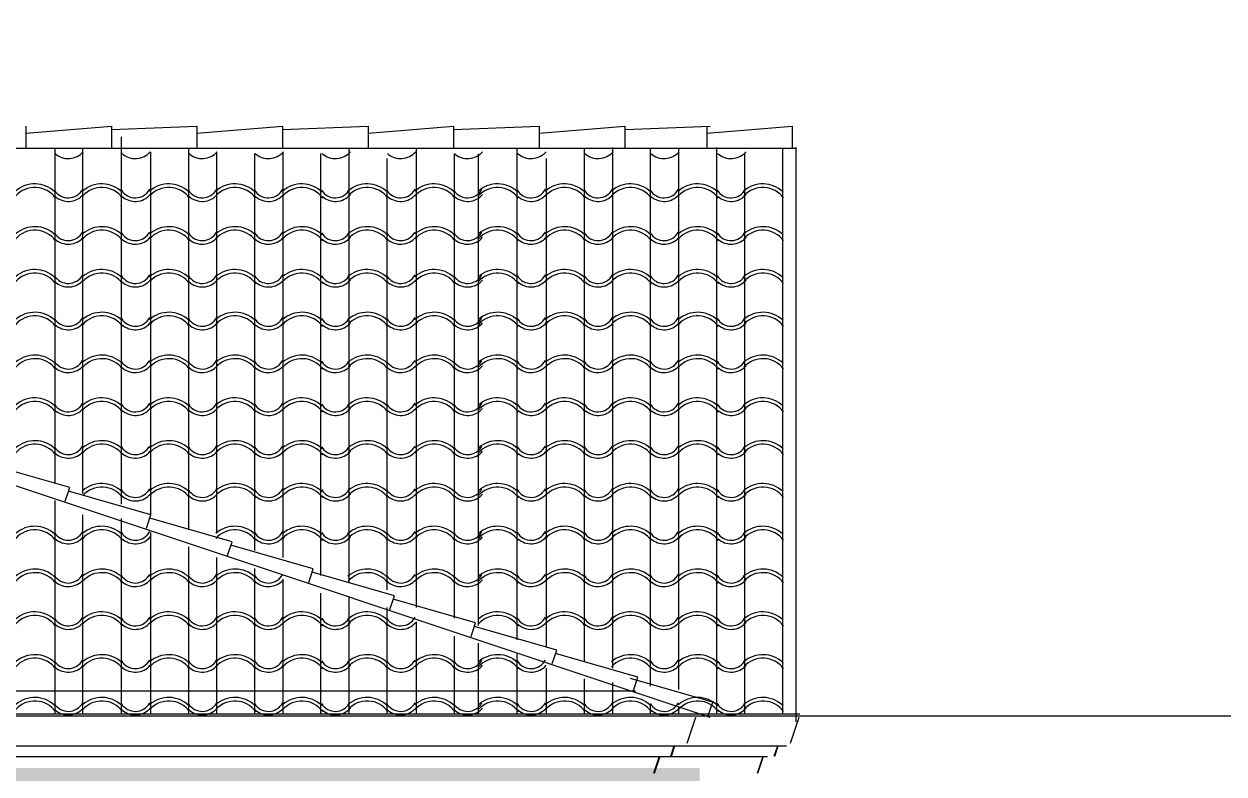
# Model space of a CAD drawing. Extents: x -92740 to -63661, y -15771 to -4391.
# Drawn here: x -83826.7 to -83647.5, y -13516 to -13404 of the extents above; entities that cross this region are included whole.
import ezdxf

# ---------------------------------------------------------------- set-up
doc = ezdxf.new("R2010")
doc.units = 0
doc.header["$MEASUREMENT"] = 0
for name, color, linetype in [('ELEVATIONS', 7, 'Continuous'), ('ROOFTILE', 7, 'Continuous'), ('STUCCO', 4, 'Continuous')]:
    doc.layers.add(name, color=color, linetype=linetype)

msp = doc.modelspace()

# ---------------------------------------------------------------- hatches: boundary and pattern name
at = {"layer": 'STUCCO', "linetype": 'Continuous', "ltscale": 12.78}
h = msp.add_hatch(dxfattribs=at)
h.set_pattern_fill('cement', color=9, scale=1.5625, style=0, pattern_type=2)
h.set_pattern_definition([(20, (0, 0), (-2.1376259, 5.8730789), [-6.09375015, 0.15625]), (55, (0, 0), (-5.11970028, 3.58485273), [-6.09375015, 0.15625]), (80, (0, 0), (-6.15504846, 1.0853011), [-6.09375015, 0.15625])])
h.paths.add_polyline_path([(-84074.03, -13517.79), (-84074.03, -13624.82), (-84002.68, -13589.88), (-83882.33, -13589.88), (-83882.33, -13577.43), (-83885.53, -13577.43), (-83885.53, -13575.3), (-83885.53, -13565.72), (-83812.57, -13565.72), (-83812.57, -13575.3), (-83814.17, -13575.3), (-83814.17, -13577.96), (-83816.3, -13577.96), (-83816.3, -13590.74), (-83725.78, -13590.74), (-83725.78, -13515.13), (-83906.29, -13515.13), (-83906.29, -13480.52), (-83906.29, -13469.87), (-83992.03, -13469.87), (-83992.03, -13515.13)], flags=0)

# ---------------------------------------------------------------- linework, layer by layer
at = {"layer": 'ELEVATIONS', "color": 1, "linetype": 'Continuous', "ltscale": 12.78}
for p, q in [((-83724.2, -13507.6), (-84034.9, -13404.04)), ((-83826.42, -13420.34), (-83813.64, -13419.28)), ((-83826.42, -13419.28), (-83826.42, -13422.47)), ((-83813.64, -13419.28), (-83813.64, -13422.47)), ((-83813.64, -13419.81), (-83800.86, -13419.28)), ((-83800.86, -13420.34), (-83788.08, -13419.28)), ((-83800.86, -13419.28), (-83800.86, -13422.47)), ((-83788.08, -13419.28), (-83788.08, -13422.47)), ((-83788.08, -13419.81), (-83775.3, -13419.28)), ((-83775.3, -13420.34), (-83762.52, -13419.28)), ((-83775.3, -13419.28), (-83775.3, -13422.47)), ((-83762.52, -13419.28), (-83762.52, -13422.47)), ((-83762.52, -13419.81), (-83749.74, -13419.28)), ((-83749.74, -13420.34), (-83736.96, -13419.28)), ((-83749.74, -13419.28), (-83749.74, -13422.47)), ((-83736.96, -13419.28), (-83736.96, -13422.47)), ((-83736.96, -13419.81), (-83724.18, -13419.28)), ((-83724.71, -13420.34), (-83711.93, -13419.28)), ((-83724.71, -13419.28), (-83724.71, -13422.47)), ((-83711.93, -13419.28), (-83711.93, -13422.47)), ((-83974.45, -13422.55), (-83711.4, -13422.55)), ((-83711.4, -13422.44), (-83711.4, -13508.21)), ((-83819.85, -13473.26), (-83832.15, -13469.73)), ((-83820.53, -13475.28), (-83819.85, -13473.26)), ((-83807.73, -13477.3), (-83820.02, -13473.77)), ((-83808.4, -13479.33), (-83807.73, -13477.3)), ((-83795.61, -13481.35), (-83807.9, -13477.81)), ((-83796.28, -13483.37), (-83795.61, -13481.35)), ((-83783.48, -13485.39), (-83795.77, -13481.85)), ((-83784.15, -13487.41), (-83783.48, -13485.39)), ((-83771.36, -13489.43), (-83783.65, -13485.89)), ((-83772.03, -13491.45), (-83771.36, -13489.43)), ((-83759.23, -13493.47), (-83771.53, -13489.93)), ((-83759.91, -13495.49), (-83759.23, -13493.47)), ((-83747.11, -13497.51), (-83759.4, -13493.98)), ((-83747.78, -13499.53), (-83747.11, -13497.51)), ((-83734.98, -13501.55), (-83747.28, -13498.02)), ((-83723.8, -13505.28), (-83736.09, -13501.74)), ((-83735.66, -13503.57), (-83734.98, -13501.55)), ((-83724.48, -13507.3), (-83723.8, -13505.28)), ((-83710.81, -13507.09), (-83906.62, -13507.09)), ((-83726.4, -13507.6), (-83727.69, -13511.45)), ((-83710.96, -13507.6), (-83712.25, -13511.45)), ((-83712.78, -13511.88), (-83906.62, -13511.88)), ((-83729.61, -13511.88), (-83730.11, -13513.4)), ((-83729.54, -13511.88), (-83730.04, -13513.4)), ((-83714.16, -13511.88), (-83714.67, -13513.4)), ((-83714.09, -13511.88), (-83714.6, -13513.4)), ((-83906.62, -13513.4), (-83715.66, -13513.4)), ((-83731.8, -13513.4), (-83732.64, -13515.92)), ((-83731.73, -13513.4), (-83732.57, -13515.92)), ((-83716.35, -13513.4), (-83717.2, -13515.92)), ((-83716.28, -13513.4), (-83717.13, -13515.92))]:
    msp.add_line(p, q, dxfattribs=at)
at = {"layer": 'ELEVATIONS', "color": 2, "linetype": 'Continuous', "ltscale": 12.78}
for p, q in [((-84497.15, -13503.61), (-83735.36, -13503.61)), ((-83988.27, -13507.34), (-83604.37, -13507.34))]:
    msp.add_line(p, q, dxfattribs=at)
at = {"layer": 'ROOFTILE', "color": 7, "linetype": 'Continuous', "ltscale": 12.78}
for p, q in [((-83812.14, -13475.72), (-83812.14, -13420.88)), ((-83822.03, -13472.53), (-83822.03, -13422.55)), ((-83817.9, -13474.13), (-83817.9, -13422.55)), ((-83807.74, -13477.32), (-83807.74, -13423.11)), ((-83802.08, -13479.45), (-83802.08, -13422.55)), ((-83797.86, -13479.98), (-83797.86, -13423.11)), ((-83792.2, -13482.65), (-83792.2, -13423.38)), ((-83787.99, -13483.71), (-83787.99, -13423.11)), ((-83782.33, -13486.37), (-83782.33, -13423.38)), ((-83778.11, -13487.44), (-83778.11, -13422.55)), ((-83772.45, -13488.5), (-83772.45, -13424.13)), ((-83768.05, -13491.17), (-83768.05, -13422.55)), ((-83762.39, -13492.76), (-83762.39, -13423.4)), ((-83758.79, -13493.83), (-83758.79, -13423.4)), ((-83753.04, -13495.96), (-83753.04, -13422.55)), ((-83748.63, -13497.02), (-83748.63, -13424.13)), ((-83742.97, -13499.15), (-83742.97, -13422.55)), ((-83738.76, -13500.22), (-83738.76, -13422.47)), ((-83733.1, -13502.88), (-83733.1, -13422.55)), ((-83728.88, -13503.41), (-83728.88, -13422.55)), ((-83723.22, -13507.14), (-83723.22, -13422.47)), ((-83719.01, -13507.14), (-83719.01, -13423.29)), ((-83713.34, -13507.14), (-83713.34, -13422.55)), ((-83822.03, -13507.14), (-83822.03, -13475.19)), ((-83817.9, -13507.14), (-83817.9, -13477.32)), ((-83812.14, -13507.14), (-83812.14, -13477.85)), ((-83807.74, -13507.14), (-83807.74, -13479.98)), ((-83802.08, -13507.14), (-83802.08, -13482.11)), ((-83797.86, -13507.14), (-83797.86, -13483.71)), ((-83792.2, -13507.14), (-83792.2, -13485.31)), ((-83787.99, -13507.14), (-83787.99, -13486.91)), ((-83782.33, -13507.14), (-83782.33, -13489.04)), ((-83778.11, -13507.14), (-83778.11, -13489.57)), ((-83772.45, -13507.14), (-83772.45, -13491.17)), ((-83768.05, -13507.14), (-83768.05, -13493.3)), ((-83762.39, -13507.14), (-83762.39, -13495.43)), ((-83758.79, -13507.14), (-83758.79, -13496.49)), ((-83753.04, -13507.14), (-83753.04, -13498.09)), ((-83748.63, -13507.14), (-83748.63, -13500.22)), ((-83742.97, -13507.14), (-83742.97, -13501.82)), ((-83738.76, -13507.14), (-83738.76, -13502.35)), ((-83733.1, -13507.14), (-83733.1, -13505.54)), ((-83728.88, -13507.14), (-83728.88, -13506.08))]:
    msp.add_line(p, q, dxfattribs=at)
for centre, radius, start, end in [((-83820.07, -13421.16), 2.97, 228.3381, 319.0707), ((-83810.06, -13421.16), 2.97, 228.3381, 319.0707), ((-83800.06, -13421.16), 2.97, 228.3381, 319.0707), ((-83790.18, -13421.16), 2.97, 228.3381, 319.0707), ((-83780.18, -13421.16), 2.97, 228.3381, 319.0707), ((-83770.43, -13421.16), 2.97, 228.3381, 319.0707), ((-83760.43, -13421.16), 2.97, 228.3381, 319.0707), ((-83750.95, -13421.16), 2.97, 228.3381, 319.0707), ((-83740.95, -13421.16), 2.97, 228.3381, 319.0707), ((-83731.08, -13421.16), 2.97, 228.3381, 319.0707), ((-83721.08, -13421.16), 2.97, 228.3381, 319.0707), ((-83825.07, -13432.28), 4.37, 46.5154, 131.1465), ((-83825.07, -13432.28), 3.84, 36.0644, 138.0128), ((-83820.07, -13427.55), 2.44, 211.6504, 331.6052), ((-83820.07, -13427.55), 2.97, 228.3381, 319.0707), ((-83815.06, -13432.28), 4.37, 46.5154, 131.1465), ((-83815.06, -13432.28), 3.84, 36.0644, 138.0128), ((-83810.06, -13427.55), 2.44, 211.6504, 331.6052), ((-83810.06, -13427.55), 2.97, 228.3381, 319.0707), ((-83805.06, -13432.28), 4.37, 46.5154, 131.1465), ((-83805.06, -13432.28), 3.84, 36.0644, 138.0128), ((-83800.06, -13427.55), 2.44, 211.6504, 331.6052), ((-83800.06, -13427.55), 2.97, 228.3381, 319.0707), ((-83795.18, -13432.28), 4.37, 46.5154, 131.1465), ((-83795.18, -13432.28), 3.84, 36.0644, 138.0128), ((-83790.18, -13427.55), 2.44, 211.6504, 331.6052), ((-83790.18, -13427.55), 2.97, 228.3381, 319.0707), ((-83785.18, -13432.28), 4.37, 46.5154, 131.1465), ((-83785.18, -13432.28), 3.84, 36.0644, 138.0128), ((-83780.18, -13427.55), 2.44, 211.6504, 331.6052), ((-83780.18, -13427.55), 2.97, 228.3381, 319.0707), ((-83775.43, -13432.28), 4.37, 46.5154, 131.1465), ((-83775.43, -13432.28), 3.84, 36.0644, 138.0128), ((-83770.43, -13427.55), 2.44, 211.6504, 331.6052), ((-83770.43, -13427.55), 2.97, 228.3381, 319.0707), ((-83765.43, -13432.28), 4.37, 46.5154, 131.1465), ((-83765.43, -13432.28), 3.84, 36.0644, 138.0128), ((-83760.43, -13427.55), 2.44, 211.6504, 331.6052), ((-83760.43, -13427.55), 2.97, 228.3381, 319.0707), ((-83755.95, -13432.28), 4.37, 46.5154, 131.1465), ((-83755.95, -13432.28), 3.84, 36.0644, 138.0128), ((-83750.95, -13427.55), 2.44, 211.6504, 331.6052), ((-83750.95, -13427.55), 2.97, 228.3381, 319.0707), ((-83745.95, -13432.28), 4.37, 46.5154, 131.1465), ((-83745.95, -13432.28), 3.84, 36.0644, 138.0128), ((-83740.95, -13427.55), 2.44, 211.6504, 331.6052), ((-83740.95, -13427.55), 2.97, 228.3381, 319.0707), ((-83736.08, -13432.28), 4.37, 46.5154, 131.1465), ((-83736.08, -13432.28), 3.84, 36.0644, 138.0128), ((-83731.08, -13427.55), 2.44, 211.6504, 331.6052), ((-83731.08, -13427.55), 2.97, 228.3381, 319.0707), ((-83726.08, -13432.28), 4.37, 46.5154, 131.1465), ((-83726.08, -13432.28), 3.84, 36.0644, 138.0128), ((-83721.08, -13427.55), 2.44, 211.6504, 331.6052), ((-83721.08, -13427.55), 2.97, 228.3381, 319.0707), ((-83716.33, -13432.28), 4.37, 46.5154, 131.1465), ((-83716.33, -13432.28), 3.84, 36.0644, 138.0128), ((-83825.07, -13438.67), 4.37, 46.5154, 131.1465), ((-83825.07, -13438.67), 3.84, 36.0644, 138.0128), ((-83815.06, -13438.67), 4.37, 46.5154, 131.1465), ((-83815.06, -13438.67), 3.84, 36.0644, 138.0128), ((-83805.06, -13438.67), 4.37, 46.5154, 131.1465), ((-83805.06, -13438.67), 3.84, 36.0644, 138.0128), ((-83795.18, -13438.67), 4.37, 46.5154, 131.1465), ((-83795.18, -13438.67), 3.84, 36.0644, 138.0128), ((-83785.18, -13438.67), 4.37, 46.5154, 131.1465), ((-83785.18, -13438.67), 3.84, 36.0644, 138.0128), ((-83775.43, -13438.67), 4.37, 46.5154, 131.1465), ((-83775.43, -13438.67), 3.84, 36.0644, 138.0128), ((-83765.43, -13438.67), 4.37, 46.5154, 131.1465), ((-83765.43, -13438.67), 3.84, 36.0644, 138.0128), ((-83755.95, -13438.67), 4.37, 46.5154, 131.1465), ((-83755.95, -13438.67), 3.84, 36.0644, 138.0128), ((-83745.95, -13438.67), 4.37, 46.5154, 131.1465), ((-83745.95, -13438.67), 3.84, 36.0644, 138.0128), ((-83736.08, -13438.67), 4.37, 46.5154, 131.1465), ((-83736.08, -13438.67), 3.84, 36.0644, 138.0128), ((-83726.08, -13438.67), 4.37, 46.5154, 131.1465), ((-83726.08, -13438.67), 3.84, 36.0644, 138.0128), ((-83716.33, -13438.67), 4.37, 46.5154, 131.1465), ((-83716.33, -13438.67), 3.84, 36.0644, 138.0128), ((-83820.07, -13433.94), 2.44, 211.6504, 331.6052), ((-83820.07, -13433.94), 2.97, 228.3381, 319.0707), ((-83810.06, -13433.94), 2.44, 211.6504, 331.6052), ((-83810.06, -13433.94), 2.97, 228.3381, 319.0707), ((-83800.06, -13433.94), 2.44, 211.6504, 331.6052), ((-83800.06, -13433.94), 2.97, 228.3381, 319.0707), ((-83790.18, -13433.94), 2.44, 211.6504, 331.6052), ((-83790.18, -13433.94), 2.97, 228.3381, 319.0707), ((-83780.18, -13433.94), 2.44, 211.6504, 331.6052), ((-83780.18, -13433.94), 2.97, 228.3381, 319.0707), ((-83770.43, -13433.94), 2.44, 211.6504, 331.6052), ((-83770.43, -13433.94), 2.97, 228.3381, 319.0707), ((-83760.43, -13433.94), 2.44, 211.6504, 331.6052), ((-83760.43, -13433.94), 2.97, 228.3381, 319.0707), ((-83750.95, -13433.94), 2.44, 211.6504, 331.6052), ((-83750.95, -13433.94), 2.97, 228.3381, 319.0707), ((-83740.95, -13433.94), 2.44, 211.6504, 331.6052), ((-83740.95, -13433.94), 2.97, 228.3381, 319.0707), ((-83731.08, -13433.94), 2.44, 211.6504, 331.6052), ((-83731.08, -13433.94), 2.97, 228.3381, 319.0707), ((-83721.08, -13433.94), 2.44, 211.6504, 331.6052), ((-83721.08, -13433.94), 2.97, 228.3381, 319.0707), ((-83825.07, -13445.06), 4.37, 46.5154, 131.1465), ((-83825.07, -13445.06), 3.84, 36.0644, 138.0128), ((-83820.07, -13440.33), 2.44, 211.6504, 331.6052), ((-83815.06, -13445.06), 4.37, 46.5154, 131.1465), ((-83815.06, -13445.06), 3.84, 36.0644, 138.0128), ((-83810.06, -13440.33), 2.44, 211.6504, 331.6052), ((-83805.06, -13445.06), 4.37, 46.5154, 131.1465), ((-83805.06, -13445.06), 3.84, 36.0644, 138.0128), ((-83800.06, -13440.33), 2.44, 211.6504, 331.6052), ((-83795.18, -13445.06), 4.37, 46.5154, 131.1465), ((-83795.18, -13445.06), 3.84, 36.0644, 138.0128), ((-83790.18, -13440.33), 2.44, 211.6504, 331.6052), ((-83785.18, -13445.06), 4.37, 46.5154, 131.1465), ((-83785.18, -13445.06), 3.84, 36.0644, 138.0128), ((-83780.18, -13440.33), 2.44, 211.6504, 331.6052), ((-83775.43, -13445.06), 4.37, 46.5154, 131.1465), ((-83775.43, -13445.06), 3.84, 36.0644, 138.0128), ((-83770.43, -13440.33), 2.44, 211.6504, 331.6052), ((-83765.43, -13445.06), 4.37, 46.5154, 131.1465), ((-83765.43, -13445.06), 3.84, 36.0644, 138.0128), ((-83760.43, -13440.33), 2.44, 211.6504, 331.6052), ((-83755.95, -13445.06), 4.37, 46.5154, 131.1465), ((-83755.95, -13445.06), 3.84, 36.0644, 138.0128), ((-83750.95, -13440.33), 2.44, 211.6504, 331.6052), ((-83745.95, -13445.06), 4.37, 46.5154, 131.1465), ((-83745.95, -13445.06), 3.84, 36.0644, 138.0128), ((-83740.95, -13440.33), 2.44, 211.6504, 331.6052), ((-83736.08, -13445.06), 4.37, 46.5154, 131.1465), ((-83736.08, -13445.06), 3.84, 36.0644, 138.0128), ((-83731.08, -13440.33), 2.44, 211.6504, 331.6052), ((-83726.08, -13445.06), 4.37, 46.5154, 131.1465), ((-83726.08, -13445.06), 3.84, 36.0644, 138.0128), ((-83721.08, -13440.33), 2.44, 211.6504, 331.6052), ((-83716.33, -13445.06), 4.37, 46.5154, 131.1465), ((-83716.33, -13445.06), 3.84, 36.0644, 138.0128), ((-83820.07, -13440.33), 2.97, 228.3381, 319.0707), ((-83810.06, -13440.33), 2.97, 228.3381, 319.0707), ((-83800.06, -13440.33), 2.97, 228.3381, 319.0707), ((-83790.18, -13440.33), 2.97, 228.3381, 319.0707), ((-83780.18, -13440.33), 2.97, 228.3381, 319.0707), ((-83770.43, -13440.33), 2.97, 228.3381, 319.0707), ((-83760.43, -13440.33), 2.97, 228.3381, 319.0707), ((-83750.95, -13440.33), 2.97, 228.3381, 319.0707), ((-83740.95, -13440.33), 2.97, 228.3381, 319.0707), ((-83731.08, -13440.33), 2.97, 228.3381, 319.0707), ((-83721.08, -13440.33), 2.97, 228.3381, 319.0707), ((-83825.07, -13451.45), 4.37, 46.5154, 131.1465), ((-83815.06, -13451.45), 4.37, 46.5154, 131.1465), ((-83805.06, -13451.45), 4.37, 46.5154, 131.1465), ((-83795.18, -13451.45), 4.37, 46.5154, 131.1465), ((-83785.18, -13451.45), 4.37, 46.5154, 131.1465), ((-83775.43, -13451.45), 4.37, 46.5154, 131.1465), ((-83765.43, -13451.45), 4.37, 46.5154, 131.1465), ((-83755.95, -13451.45), 4.37, 46.5154, 131.1465), ((-83745.95, -13451.45), 4.37, 46.5154, 131.1465), ((-83736.08, -13451.45), 4.37, 46.5154, 131.1465), ((-83726.08, -13451.45), 4.37, 46.5154, 131.1465), ((-83716.33, -13451.45), 4.37, 46.5154, 131.1465), ((-83825.07, -13451.45), 3.84, 36.0644, 138.0128), ((-83820.07, -13446.72), 2.44, 211.6504, 331.6052), ((-83820.07, -13446.72), 2.97, 228.3381, 319.0707), ((-83815.06, -13451.45), 3.84, 36.0644, 138.0128), ((-83810.06, -13446.72), 2.44, 211.6504, 331.6052), ((-83810.06, -13446.72), 2.97, 228.3381, 319.0707), ((-83805.06, -13451.45), 3.84, 36.0644, 138.0128), ((-83800.06, -13446.72), 2.44, 211.6504, 331.6052), ((-83800.06, -13446.72), 2.97, 228.3381, 319.0707), ((-83795.18, -13451.45), 3.84, 36.0644, 138.0128), ((-83790.18, -13446.72), 2.44, 211.6504, 331.6052), ((-83790.18, -13446.72), 2.97, 228.3381, 319.0707), ((-83785.18, -13451.45), 3.84, 36.0644, 138.0128), ((-83780.18, -13446.72), 2.44, 211.6504, 331.6052), ((-83780.18, -13446.72), 2.97, 228.3381, 319.0707), ((-83775.43, -13451.45), 3.84, 36.0644, 138.0128), ((-83770.43, -13446.72), 2.44, 211.6504, 331.6052), ((-83770.43, -13446.72), 2.97, 228.3381, 319.0707), ((-83765.43, -13451.45), 3.84, 36.0644, 138.0128), ((-83760.43, -13446.72), 2.44, 211.6504, 331.6052), ((-83760.43, -13446.72), 2.97, 228.3381, 319.0707), ((-83755.95, -13451.45), 3.84, 36.0644, 138.0128), ((-83750.95, -13446.72), 2.44, 211.6504, 331.6052), ((-83750.95, -13446.72), 2.97, 228.3381, 319.0707), ((-83745.95, -13451.45), 3.84, 36.0644, 138.0128), ((-83740.95, -13446.72), 2.44, 211.6504, 331.6052), ((-83740.95, -13446.72), 2.97, 228.3381, 319.0707), ((-83736.08, -13451.45), 3.84, 36.0644, 138.0128), ((-83731.08, -13446.72), 2.44, 211.6504, 331.6052), ((-83731.08, -13446.72), 2.97, 228.3381, 319.0707), ((-83726.08, -13451.45), 3.84, 36.0644, 138.0128), ((-83721.08, -13446.72), 2.44, 211.6504, 331.6052), ((-83721.08, -13446.72), 2.97, 228.3381, 319.0707), ((-83716.33, -13451.45), 3.84, 36.0644, 138.0128), ((-83825.07, -13457.84), 4.37, 46.5154, 131.1465), ((-83825.07, -13457.84), 3.84, 36.0644, 138.0128), ((-83820.07, -13453.11), 2.44, 211.6504, 331.6052), ((-83815.06, -13457.84), 4.37, 46.5154, 131.1465), ((-83815.06, -13457.84), 3.84, 36.0644, 138.0128), ((-83810.06, -13453.11), 2.44, 211.6504, 331.6052), ((-83805.06, -13457.84), 4.37, 46.5154, 131.1465), ((-83805.06, -13457.84), 3.84, 36.0644, 138.0128), ((-83800.06, -13453.11), 2.44, 211.6504, 331.6052), ((-83795.18, -13457.84), 4.37, 46.5154, 131.1465), ((-83795.18, -13457.84), 3.84, 36.0644, 138.0128), ((-83790.18, -13453.11), 2.44, 211.6504, 331.6052), ((-83785.18, -13457.84), 4.37, 46.5154, 131.1465), ((-83785.18, -13457.84), 3.84, 36.0644, 138.0128), ((-83780.18, -13453.11), 2.44, 211.6504, 331.6052), ((-83775.43, -13457.84), 4.37, 46.5154, 131.1465), ((-83775.43, -13457.84), 3.84, 36.0644, 138.0128), ((-83770.43, -13453.11), 2.44, 211.6504, 331.6052), ((-83765.43, -13457.84), 4.37, 46.5154, 131.1465), ((-83765.43, -13457.84), 3.84, 36.0644, 138.0128), ((-83760.43, -13453.11), 2.44, 211.6504, 331.6052), ((-83755.95, -13457.84), 4.37, 46.5154, 131.1465), ((-83755.95, -13457.84), 3.84, 36.0644, 138.0128), ((-83750.95, -13453.11), 2.44, 211.6504, 331.6052), ((-83745.95, -13457.84), 4.37, 46.5154, 131.1465), ((-83745.95, -13457.84), 3.84, 36.0644, 138.0128), ((-83740.95, -13453.11), 2.44, 211.6504, 331.6052), ((-83736.08, -13457.84), 4.37, 46.5154, 131.1465), ((-83736.08, -13457.84), 3.84, 36.0644, 138.0128), ((-83731.08, -13453.11), 2.44, 211.6504, 331.6052), ((-83726.08, -13457.84), 4.37, 46.5154, 131.1465), ((-83726.08, -13457.84), 3.84, 36.0644, 138.0128), ((-83721.08, -13453.11), 2.44, 211.6504, 331.6052), ((-83716.33, -13457.84), 4.37, 46.5154, 131.1465), ((-83716.33, -13457.84), 3.84, 36.0644, 138.0128), ((-83820.07, -13453.11), 2.97, 228.3381, 319.0707), ((-83810.06, -13453.11), 2.97, 228.3381, 319.0707), ((-83800.06, -13453.11), 2.97, 228.3381, 319.0707), ((-83790.18, -13453.11), 2.97, 228.3381, 319.0707), ((-83780.18, -13453.11), 2.97, 228.3381, 319.0707), ((-83770.43, -13453.11), 2.97, 228.3381, 319.0707), ((-83760.43, -13453.11), 2.97, 228.3381, 319.0707), ((-83750.95, -13453.11), 2.97, 228.3381, 319.0707), ((-83740.95, -13453.11), 2.97, 228.3381, 319.0707), ((-83731.08, -13453.11), 2.97, 228.3381, 319.0707), ((-83721.08, -13453.11), 2.97, 228.3381, 319.0707), ((-83825.07, -13464.23), 4.37, 46.5154, 131.1465), ((-83815.06, -13464.23), 4.37, 46.5154, 131.1465), ((-83805.06, -13464.23), 4.37, 46.5154, 131.1465), ((-83795.18, -13464.23), 4.37, 46.5154, 131.1465), ((-83785.18, -13464.23), 4.37, 46.5154, 131.1465), ((-83775.43, -13464.23), 4.37, 46.5154, 131.1465), ((-83765.43, -13464.23), 4.37, 46.5154, 131.1465), ((-83755.95, -13464.23), 4.37, 46.5154, 131.1465), ((-83745.95, -13464.23), 4.37, 46.5154, 131.1465), ((-83736.08, -13464.23), 4.37, 46.5154, 131.1465), ((-83726.08, -13464.23), 4.37, 46.5154, 131.1465), ((-83716.33, -13464.23), 4.37, 46.5154, 131.1465), ((-83825.07, -13464.23), 3.84, 36.0644, 138.0128), ((-83820.07, -13459.5), 2.44, 211.6504, 331.6052), ((-83820.07, -13459.5), 2.97, 228.3381, 319.0707), ((-83815.06, -13464.23), 3.84, 36.0644, 138.0128), ((-83810.06, -13459.5), 2.44, 211.6504, 331.6052), ((-83810.06, -13459.5), 2.97, 228.3381, 319.0707), ((-83805.06, -13464.23), 3.84, 36.0644, 138.0128), ((-83800.06, -13459.5), 2.44, 211.6504, 331.6052), ((-83800.06, -13459.5), 2.97, 228.3381, 319.0707), ((-83795.18, -13464.23), 3.84, 36.0644, 138.0128), ((-83790.18, -13459.5), 2.44, 211.6504, 331.6052), ((-83790.18, -13459.5), 2.97, 228.3381, 319.0707), ((-83785.18, -13464.23), 3.84, 36.0644, 138.0128), ((-83780.18, -13459.5), 2.44, 211.6504, 331.6052), ((-83780.18, -13459.5), 2.97, 228.3381, 319.0707), ((-83775.43, -13464.23), 3.84, 36.0644, 138.0128), ((-83770.43, -13459.5), 2.44, 211.6504, 331.6052), ((-83770.43, -13459.5), 2.97, 228.3381, 319.0707), ((-83765.43, -13464.23), 3.84, 36.0644, 138.0128), ((-83760.43, -13459.5), 2.44, 211.6504, 331.6052), ((-83760.43, -13459.5), 2.97, 228.3381, 319.0707), ((-83755.95, -13464.23), 3.84, 36.0644, 138.0128), ((-83750.95, -13459.5), 2.44, 211.6504, 331.6052), ((-83750.95, -13459.5), 2.97, 228.3381, 319.0707), ((-83745.95, -13464.23), 3.84, 36.0644, 138.0128), ((-83740.95, -13459.5), 2.44, 211.6504, 331.6052), ((-83740.95, -13459.5), 2.97, 228.3381, 319.0707), ((-83736.08, -13464.23), 3.84, 36.0644, 138.0128), ((-83731.08, -13459.5), 2.44, 211.6504, 331.6052), ((-83731.08, -13459.5), 2.97, 228.3381, 319.0707), ((-83726.08, -13464.23), 3.84, 36.0644, 138.0128), ((-83721.08, -13459.5), 2.44, 211.6504, 331.6052), ((-83721.08, -13459.5), 2.97, 228.3381, 319.0707), ((-83716.33, -13464.23), 3.84, 36.0644, 138.0128), ((-83825.07, -13470.62), 4.37, 46.5154, 131.1465), ((-83825.07, -13470.62), 3.84, 36.0644, 138.0128), ((-83820.07, -13465.89), 2.44, 211.6504, 331.6052), ((-83815.06, -13470.62), 4.37, 46.5154, 131.1465), ((-83815.06, -13470.62), 3.84, 36.0644, 138.0128), ((-83810.06, -13465.89), 2.44, 211.6504, 331.6052), ((-83805.06, -13470.62), 4.37, 46.5154, 131.1465), ((-83805.06, -13470.62), 3.84, 36.0644, 138.0128), ((-83800.06, -13465.89), 2.44, 211.6504, 331.6052), ((-83795.18, -13470.62), 4.37, 46.5154, 131.1465), ((-83795.18, -13470.62), 3.84, 36.0644, 138.0128), ((-83790.18, -13465.89), 2.44, 211.6504, 331.6052), ((-83785.18, -13470.62), 4.37, 46.5154, 131.1465), ((-83785.18, -13470.62), 3.84, 36.0644, 138.0128), ((-83780.18, -13465.89), 2.44, 211.6504, 331.6052), ((-83775.43, -13470.62), 4.37, 46.5154, 131.1465), ((-83775.43, -13470.62), 3.84, 36.0644, 138.0128), ((-83770.43, -13465.89), 2.44, 211.6504, 331.6052), ((-83765.43, -13470.62), 4.37, 46.5154, 131.1465), ((-83765.43, -13470.62), 3.84, 36.0644, 138.0128), ((-83760.43, -13465.89), 2.44, 211.6504, 331.6052), ((-83755.95, -13470.62), 4.37, 46.5154, 131.1465), ((-83755.95, -13470.62), 3.84, 36.0644, 138.0128), ((-83750.95, -13465.89), 2.44, 211.6504, 331.6052), ((-83745.95, -13470.62), 4.37, 46.5154, 131.1465), ((-83745.95, -13470.62), 3.84, 36.0644, 138.0128), ((-83740.95, -13465.89), 2.44, 211.6504, 331.6052), ((-83736.08, -13470.62), 4.37, 46.5154, 131.1465), ((-83736.08, -13470.62), 3.84, 36.0644, 138.0128), ((-83731.08, -13465.89), 2.44, 211.6504, 331.6052), ((-83726.08, -13470.62), 4.37, 46.5154, 131.1465), ((-83726.08, -13470.62), 3.84, 36.0644, 138.0128), ((-83721.08, -13465.89), 2.44, 211.6504, 331.6052), ((-83716.33, -13470.62), 4.37, 46.5154, 131.1465), ((-83716.33, -13470.62), 3.84, 36.0644, 138.0128), ((-83820.07, -13465.89), 2.97, 228.3381, 319.0707), ((-83810.06, -13465.89), 2.97, 228.3381, 319.0707), ((-83800.06, -13465.89), 2.97, 228.3381, 319.0707), ((-83790.18, -13465.89), 2.97, 228.3381, 319.0707), ((-83780.18, -13465.89), 2.97, 228.3381, 319.0707), ((-83770.43, -13465.89), 2.97, 228.3381, 319.0707), ((-83760.43, -13465.89), 2.97, 228.3381, 319.0707), ((-83750.95, -13465.89), 2.97, 228.3381, 319.0707), ((-83740.95, -13465.89), 2.97, 228.3381, 319.0707), ((-83731.08, -13465.89), 2.97, 228.3381, 319.0707), ((-83721.08, -13465.89), 2.97, 228.3381, 319.0707), ((-83815.06, -13477.01), 4.37, 46.5154, 131.1465), ((-83815.06, -13477.01), 3.84, 36.0644, 138.0128), ((-83810.06, -13472.28), 2.44, 211.6504, 331.6052), ((-83810.06, -13472.28), 2.97, 228.3381, 319.0707), ((-83805.06, -13477.01), 4.37, 46.5154, 131.1465), ((-83805.06, -13477.01), 3.84, 36.0644, 138.0128), ((-83800.06, -13472.28), 2.44, 211.6504, 331.6052), ((-83800.06, -13472.28), 2.97, 228.3381, 319.0707), ((-83795.18, -13477.01), 4.37, 46.5154, 131.1465), ((-83795.18, -13477.01), 3.84, 36.0644, 138.0128), ((-83790.18, -13472.28), 2.44, 211.6504, 331.6052), ((-83790.18, -13472.28), 2.97, 228.3381, 319.0707), ((-83785.18, -13477.01), 4.37, 46.5154, 131.1465), ((-83785.18, -13477.01), 3.84, 36.0644, 138.0128), ((-83780.18, -13472.28), 2.44, 211.6504, 331.6052), ((-83780.18, -13472.28), 2.97, 228.3381, 319.0707), ((-83775.43, -13477.01), 4.37, 46.5154, 131.1465), ((-83775.43, -13477.01), 3.84, 36.0644, 138.0128), ((-83770.43, -13472.28), 2.44, 211.6504, 331.6052), ((-83770.43, -13472.28), 2.97, 228.3381, 319.0707), ((-83765.43, -13477.01), 4.37, 46.5154, 131.1465), ((-83765.43, -13477.01), 3.84, 36.0644, 138.0128), ((-83760.43, -13472.28), 2.44, 211.6504, 331.6052), ((-83760.43, -13472.28), 2.97, 228.3381, 319.0707), ((-83755.95, -13477.01), 4.37, 46.5154, 131.1465), ((-83755.95, -13477.01), 3.84, 36.0644, 138.0128), ((-83750.95, -13472.28), 2.44, 211.6504, 331.6052), ((-83750.95, -13472.28), 2.97, 228.3381, 319.0707), ((-83745.95, -13477.01), 4.37, 46.5154, 131.1465), ((-83745.95, -13477.01), 3.84, 36.0644, 138.0128), ((-83740.95, -13472.28), 2.44, 211.6504, 331.6052), ((-83740.95, -13472.28), 2.97, 228.3381, 319.0707), ((-83736.08, -13477.01), 4.37, 46.5154, 131.1465), ((-83736.08, -13477.01), 3.84, 36.0644, 138.0128), ((-83731.08, -13472.28), 2.44, 211.6504, 331.6052), ((-83731.08, -13472.28), 2.97, 228.3381, 319.0707), ((-83726.08, -13477.01), 4.37, 46.5154, 131.1465), ((-83726.08, -13477.01), 3.84, 36.0644, 138.0128), ((-83721.08, -13472.28), 2.44, 211.6504, 331.6052), ((-83721.08, -13472.28), 2.97, 228.3381, 319.0707), ((-83716.33, -13477.01), 4.37, 46.5154, 131.1465), ((-83716.33, -13477.01), 3.84, 36.0644, 138.0128), ((-83825.07, -13483.4), 4.37, 46.5154, 131.1465), ((-83825.07, -13483.4), 3.84, 36.0644, 138.0128), ((-83815.06, -13483.4), 4.37, 46.5154, 131.1465), ((-83815.06, -13483.4), 3.84, 36.0644, 138.0128), ((-83795.18, -13483.4), 4.37, 46.5154, 131.1465), ((-83795.18, -13483.4), 3.84, 36.0644, 138.0128), ((-83785.18, -13483.4), 4.37, 46.5154, 131.1465), ((-83785.18, -13483.4), 3.84, 36.0644, 138.0128), ((-83775.43, -13483.4), 4.37, 46.5154, 131.1465), ((-83775.43, -13483.4), 3.84, 36.0644, 138.0128), ((-83765.43, -13483.4), 4.37, 46.5154, 131.1465), ((-83765.43, -13483.4), 3.84, 36.0644, 138.0128), ((-83755.95, -13483.4), 4.37, 46.5154, 131.1465), ((-83755.95, -13483.4), 3.84, 36.0644, 138.0128), ((-83745.95, -13483.4), 4.37, 46.5154, 131.1465), ((-83745.95, -13483.4), 3.84, 36.0644, 138.0128), ((-83736.08, -13483.4), 4.37, 46.5154, 131.1465), ((-83736.08, -13483.4), 3.84, 36.0644, 138.0128), ((-83726.08, -13483.4), 4.37, 46.5154, 131.1465), ((-83726.08, -13483.4), 3.84, 36.0644, 138.0128), ((-83716.33, -13483.4), 4.37, 46.5154, 131.1465), ((-83716.33, -13483.4), 3.84, 36.0644, 138.0128), ((-83820.07, -13478.67), 2.44, 211.6504, 331.6052), ((-83820.07, -13478.67), 2.97, 228.3381, 319.0707), ((-83810.06, -13478.67), 2.44, 211.6504, 331.6052), ((-83810.06, -13478.67), 2.97, 228.3381, 319.0707), ((-83790.18, -13478.67), 2.44, 211.6504, 331.6052), ((-83790.18, -13478.67), 2.97, 228.3381, 319.0707), ((-83780.18, -13478.67), 2.44, 211.6504, 331.6052), ((-83780.18, -13478.67), 2.97, 228.3381, 319.0707), ((-83770.43, -13478.67), 2.44, 211.6504, 331.6052), ((-83770.43, -13478.67), 2.97, 228.3381, 319.0707), ((-83760.43, -13478.67), 2.44, 211.6504, 331.6052), ((-83760.43, -13478.67), 2.97, 228.3381, 319.0707), ((-83750.95, -13478.67), 2.44, 211.6504, 331.6052), ((-83750.95, -13478.67), 2.97, 228.3381, 319.0707), ((-83740.95, -13478.67), 2.44, 211.6504, 331.6052), ((-83740.95, -13478.67), 2.97, 228.3381, 319.0707), ((-83731.08, -13478.67), 2.44, 211.6504, 331.6052), ((-83731.08, -13478.67), 2.97, 228.3381, 319.0707), ((-83721.08, -13478.67), 2.44, 211.6504, 331.6052), ((-83721.08, -13478.67), 2.97, 228.3381, 319.0707), ((-83825.07, -13489.79), 4.37, 46.5154, 131.1465), ((-83825.07, -13489.79), 3.84, 36.0644, 138.0128), ((-83820.07, -13485.06), 2.44, 211.6504, 331.6052), ((-83815.06, -13489.79), 4.37, 46.5154, 131.1465), ((-83815.06, -13489.79), 3.84, 36.0644, 138.0128), ((-83810.06, -13485.06), 2.44, 211.6504, 331.6052), ((-83805.06, -13489.79), 4.37, 46.5154, 131.1465), ((-83805.06, -13489.79), 3.84, 36.0644, 138.0128), ((-83800.06, -13485.06), 2.44, 211.6504, 331.6052), ((-83795.18, -13489.79), 4.37, 46.5154, 131.1465), ((-83795.18, -13489.79), 3.84, 36.0644, 138.0128), ((-83790.18, -13485.06), 2.44, 211.6504, 331.6052), ((-83775.43, -13489.79), 4.37, 46.5154, 131.1465), ((-83775.43, -13489.79), 3.84, 36.0644, 138.0128), ((-83770.43, -13485.06), 2.44, 211.6504, 331.6052), ((-83765.43, -13489.79), 4.37, 46.5154, 131.1465), ((-83765.43, -13489.79), 3.84, 36.0644, 138.0128), ((-83760.43, -13485.06), 2.44, 211.6504, 331.6052), ((-83755.95, -13489.79), 4.37, 46.5154, 131.1465), ((-83755.95, -13489.79), 3.84, 36.0644, 138.0128), ((-83750.95, -13485.06), 2.44, 211.6504, 331.6052), ((-83745.95, -13489.79), 4.37, 46.5154, 131.1465), ((-83745.95, -13489.79), 3.84, 36.0644, 138.0128), ((-83740.95, -13485.06), 2.44, 211.6504, 331.6052), ((-83736.08, -13489.79), 4.37, 46.5154, 131.1465), ((-83736.08, -13489.79), 3.84, 36.0644, 138.0128), ((-83731.08, -13485.06), 2.44, 211.6504, 331.6052), ((-83726.08, -13489.79), 4.37, 46.5154, 131.1465), ((-83726.08, -13489.79), 3.84, 36.0644, 138.0128), ((-83721.08, -13485.06), 2.44, 211.6504, 331.6052), ((-83716.33, -13489.79), 4.37, 46.5154, 131.1465), ((-83716.33, -13489.79), 3.84, 36.0644, 138.0128), ((-83820.07, -13485.06), 2.97, 228.3381, 319.0707), ((-83810.06, -13485.06), 2.97, 228.3381, 319.0707), ((-83800.06, -13485.06), 2.97, 228.3381, 319.0707), ((-83790.18, -13485.06), 2.97, 228.3381, 319.0707), ((-83770.43, -13485.06), 2.97, 228.3381, 319.0707), ((-83760.43, -13485.06), 2.97, 228.3381, 319.0707), ((-83750.95, -13485.06), 2.97, 228.3381, 319.0707), ((-83740.95, -13485.06), 2.97, 228.3381, 319.0707), ((-83731.08, -13485.06), 2.97, 228.3381, 319.0707), ((-83721.08, -13485.06), 2.97, 228.3381, 319.0707), ((-83825.07, -13496.18), 4.37, 46.5154, 131.1465), ((-83815.06, -13496.18), 4.37, 46.5154, 131.1465), ((-83805.06, -13496.18), 4.37, 46.5154, 131.1465), ((-83795.18, -13496.18), 4.37, 46.5154, 131.1465), ((-83785.18, -13496.18), 4.37, 46.5154, 131.1465), ((-83775.43, -13496.18), 4.37, 46.5154, 131.1465), ((-83755.95, -13496.18), 4.37, 46.5154, 131.1465), ((-83745.95, -13496.18), 4.37, 46.5154, 131.1465), ((-83736.08, -13496.18), 4.37, 46.5154, 131.1465), ((-83726.08, -13496.18), 4.37, 46.5154, 131.1465), ((-83716.33, -13496.18), 4.37, 46.5154, 131.1465), ((-83825.07, -13496.18), 3.84, 36.0644, 138.0128), ((-83820.07, -13491.45), 2.44, 211.6504, 331.6052), ((-83820.07, -13491.45), 2.97, 228.3381, 319.0707), ((-83815.06, -13496.18), 3.84, 36.0644, 138.0128), ((-83810.06, -13491.45), 2.44, 211.6504, 331.6052), ((-83810.06, -13491.45), 2.97, 228.3381, 319.0707), ((-83805.06, -13496.18), 3.84, 36.0644, 138.0128), ((-83800.06, -13491.45), 2.44, 211.6504, 331.6052), ((-83800.06, -13491.45), 2.97, 228.3381, 319.0707), ((-83795.18, -13496.18), 3.84, 36.0644, 138.0128), ((-83790.18, -13491.45), 2.44, 211.6504, 331.6052), ((-83790.18, -13491.45), 2.97, 228.3381, 319.0707), ((-83785.18, -13496.18), 3.84, 36.0644, 138.0128), ((-83780.18, -13491.45), 2.44, 211.6504, 331.6052), ((-83780.18, -13491.45), 2.97, 228.3381, 319.0707), ((-83775.43, -13496.18), 3.84, 36.0644, 138.0128), ((-83770.43, -13491.45), 2.44, 211.6504, 331.6052), ((-83770.43, -13491.45), 2.97, 228.3381, 319.0707), ((-83755.95, -13496.18), 3.84, 36.0644, 138.0128), ((-83750.95, -13491.45), 2.44, 211.6504, 331.6052), ((-83750.95, -13491.45), 2.97, 228.3381, 319.0707), ((-83745.95, -13496.18), 3.84, 36.0644, 138.0128), ((-83740.95, -13491.45), 2.44, 211.6504, 331.6052), ((-83740.95, -13491.45), 2.97, 228.3381, 319.0707), ((-83736.08, -13496.18), 3.84, 36.0644, 138.0128), ((-83731.08, -13491.45), 2.44, 211.6504, 331.6052), ((-83731.08, -13491.45), 2.97, 228.3381, 319.0707), ((-83726.08, -13496.18), 3.84, 36.0644, 138.0128), ((-83721.08, -13491.45), 2.44, 211.6504, 331.6052), ((-83721.08, -13491.45), 2.97, 228.3381, 319.0707), ((-83716.33, -13496.18), 3.84, 36.0644, 138.0128), ((-83825.07, -13502.57), 4.37, 46.5154, 131.1465), ((-83825.07, -13502.57), 3.84, 36.0644, 138.0128), ((-83820.07, -13497.84), 2.44, 211.6504, 331.6052), ((-83815.06, -13502.57), 4.37, 46.5154, 131.1465), ((-83815.06, -13502.57), 3.84, 36.0644, 138.0128), ((-83810.06, -13497.84), 2.44, 211.6504, 331.6052), ((-83805.06, -13502.57), 4.37, 46.5154, 131.1465), ((-83805.06, -13502.57), 3.84, 36.0644, 138.0128), ((-83800.06, -13497.84), 2.44, 211.6504, 331.6052), ((-83795.18, -13502.57), 4.37, 46.5154, 131.1465), ((-83795.18, -13502.57), 3.84, 36.0644, 138.0128), ((-83790.18, -13497.84), 2.44, 211.6504, 331.6052), ((-83785.18, -13502.57), 4.37, 46.5154, 131.1465), ((-83785.18, -13502.57), 3.84, 36.0644, 138.0128), ((-83780.18, -13497.84), 2.44, 211.6504, 331.6052), ((-83775.43, -13502.57), 4.37, 46.5154, 131.1465), ((-83775.43, -13502.57), 3.84, 36.0644, 138.0128), ((-83770.43, -13497.84), 2.44, 211.6504, 331.6052), ((-83765.43, -13502.57), 4.37, 46.5154, 131.1465), ((-83765.43, -13502.57), 3.84, 36.0644, 138.0128), ((-83760.43, -13497.84), 2.44, 211.6504, 331.6052), ((-83755.95, -13502.57), 4.37, 46.5154, 131.1465), ((-83755.95, -13502.57), 3.84, 36.0644, 138.0128), ((-83750.95, -13497.84), 2.44, 211.6504, 331.6052), ((-83736.08, -13502.57), 4.37, 46.5154, 131.1465), ((-83736.08, -13502.57), 3.84, 36.0644, 138.0128), ((-83731.08, -13497.84), 2.44, 211.6504, 331.6052), ((-83726.08, -13502.57), 4.37, 46.5154, 131.1465), ((-83726.08, -13502.57), 3.84, 36.0644, 138.0128), ((-83721.08, -13497.84), 2.44, 211.6504, 331.6052), ((-83716.33, -13502.57), 4.37, 46.5154, 131.1465), ((-83716.33, -13502.57), 3.84, 36.0644, 138.0128), ((-83820.07, -13497.84), 2.97, 228.3381, 319.0707), ((-83810.06, -13497.84), 2.97, 228.3381, 319.0707), ((-83800.06, -13497.84), 2.97, 228.3381, 319.0707), ((-83790.18, -13497.84), 2.97, 228.3381, 319.0707), ((-83780.18, -13497.84), 2.97, 228.3381, 319.0707), ((-83770.43, -13497.84), 2.97, 228.3381, 319.0707), ((-83760.43, -13497.84), 2.97, 228.3381, 319.0707), ((-83750.95, -13497.84), 2.97, 228.3381, 319.0707), ((-83731.08, -13497.84), 2.97, 228.3381, 319.0707), ((-83721.08, -13497.84), 2.97, 228.3381, 319.0707), ((-83825.07, -13508.96), 4.37, 46.5154, 131.1465), ((-83815.06, -13508.96), 4.37, 46.5154, 131.1465), ((-83805.06, -13508.96), 4.37, 46.5154, 131.1465), ((-83795.18, -13508.96), 4.37, 46.5154, 131.1465), ((-83785.18, -13508.96), 4.37, 46.5154, 131.1465), ((-83775.43, -13508.96), 4.37, 46.5154, 131.1465), ((-83765.43, -13508.96), 4.37, 46.5154, 131.1465), ((-83755.95, -13508.96), 4.37, 46.5154, 131.1465), ((-83745.95, -13508.96), 4.37, 46.5154, 131.1465), ((-83736.08, -13508.96), 4.37, 46.5154, 131.1465), ((-83726.08, -13508.96), 4.37, 46.5154, 131.1465), ((-83716.33, -13508.96), 4.37, 46.5154, 131.1465), ((-83825.07, -13508.96), 3.84, 36.0644, 138.0128), ((-83820.07, -13504.23), 2.44, 211.6504, 331.6052), ((-83820.07, -13504.23), 2.97, 228.3381, 319.0707), ((-83815.06, -13508.96), 3.84, 36.0644, 138.0128), ((-83810.06, -13504.23), 2.44, 211.6504, 331.6052), ((-83810.06, -13504.23), 2.97, 228.3381, 319.0707), ((-83805.06, -13508.96), 3.84, 36.0644, 138.0128), ((-83800.06, -13504.23), 2.44, 211.6504, 331.6052), ((-83800.06, -13504.23), 2.97, 228.3381, 319.0707), ((-83795.18, -13508.96), 3.84, 36.0644, 138.0128), ((-83790.18, -13504.23), 2.44, 211.6504, 331.6052), ((-83790.18, -13504.23), 2.97, 228.3381, 319.0707), ((-83785.18, -13508.96), 3.84, 36.0644, 138.0128), ((-83780.18, -13504.23), 2.44, 211.6504, 331.6052), ((-83780.18, -13504.23), 2.97, 228.3381, 319.0707), ((-83775.43, -13508.96), 3.84, 36.0644, 138.0128), ((-83770.43, -13504.23), 2.44, 211.6504, 331.6052), ((-83770.43, -13504.23), 2.97, 228.3381, 319.0707), ((-83765.43, -13508.96), 3.84, 36.0644, 138.0128), ((-83760.43, -13504.23), 2.44, 211.6504, 331.6052), ((-83760.43, -13504.23), 2.97, 228.3381, 319.0707), ((-83755.95, -13508.96), 3.84, 36.0644, 138.0128), ((-83750.95, -13504.23), 2.44, 211.6504, 331.6052), ((-83750.95, -13504.23), 2.97, 228.3381, 319.0707), ((-83745.95, -13508.96), 3.84, 36.0644, 138.0128), ((-83740.95, -13504.23), 2.44, 211.6504, 331.6052), ((-83740.95, -13504.23), 2.97, 228.3381, 319.0707), ((-83736.08, -13508.96), 3.84, 36.0644, 138.0128), ((-83731.08, -13504.23), 2.44, 211.6504, 331.6052), ((-83731.08, -13504.23), 2.97, 228.3381, 319.0707), ((-83726.08, -13508.96), 3.84, 36.0644, 138.0128), ((-83721.08, -13504.23), 2.44, 211.6504, 331.6052), ((-83721.08, -13504.23), 2.97, 228.3381, 319.0707), ((-83716.33, -13508.96), 3.84, 36.0644, 138.0128)]:
    msp.add_arc(centre, radius, start, end, dxfattribs=at)

doc.saveas('drawing.dxf')
